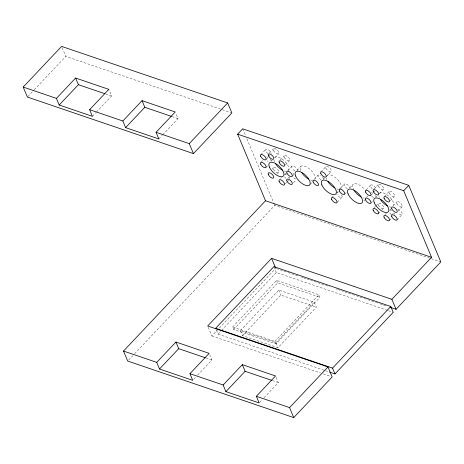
<?xml version="1.0" encoding="UTF-8"?>
<svg xmlns="http://www.w3.org/2000/svg" width="464" height="464" viewBox="0 0 464 464"><rect width="100%" height="100%" fill="white"/><g stroke="black" fill="none" stroke-linecap="round" stroke-linejoin="round"><path stroke-width="0.35" stroke-dasharray="2.32 1.74" d="M27.869 96.529L33.779 90.271M34.272 89.749L65.795 56.393L221.554 109.44M92.406 116.331L95.851 112.682M96.344 112.16L111.609 96.002L108.831 89.355M158.827 138.951L162.272 135.302M162.765 134.78L178.031 118.622L175.81 113.303M260.704 154.756L265.768 149.396M269.317 153.161L273.458 148.776M261.145 162.087L262.525 160.625M265.942 159.668L268.244 157.232M268.702 156.745L270.083 155.283M271.272 160.996L272.194 160.022M275.007 157.586L278.696 153.688M265.918 167.487L267.757 165.538M280.163 160.097L284.31 155.713M272.02 169.111L273.4 167.649M285.401 165.01L289.542 160.625M277.257 174.023L278.638 172.556M287.819 170.532L291.966 166.147M280.569 178.483L281.491 177.509M284.768 174.586L286.149 173.124M288.26 177.857L289.182 176.883M297.03 170.416L300.713 166.518M292.598 175.931L293.979 174.47M285.343 183.883L286.723 182.422M287.187 181.934L288.567 180.467M293.492 182.77L296.258 179.846M128.679 359.989L132.652 355.784M134.641 353.678L274.746 205.39L430.505 258.442M320.833 171.993L325.896 166.634M314.041 179.458L318.182 175.073M310.068 184.486L311.907 182.538M323.246 179.342L324.632 177.88M326.064 176.906L331.128 171.547M339.341 189.364L344.404 184.005M331.627 197.803L333.929 195.367M336.748 192.931L338.128 191.47M349.926 187.787L353.15 184.376M344.572 194.277L346.875 191.841M337.322 202.229L341.927 197.357M208.237 327.311L211.862 335.971L217.309 330.2M219.292 328.106L275.761 268.337M216.462 330.229L218.086 334.115L221.067 330.954M221.566 330.426L276.3 272.496L387.747 310.451M232.597 326.981L276.614 280.395L318.907 294.797L319.951 297.291L275.929 343.882L233.641 329.481L232.597 326.981L274.885 341.388L275.929 343.882M233.641 329.481L277.663 282.889L319.951 297.291M366.038 189.991L370.643 185.119M193.697 379.279L195.669 377.197M197.635 375.109L211.92 359.994L209.693 354.676M373.729 189.37L378.334 184.498M240.404 330.641L278.748 290.064L314.267 302.163L316.355 307.156L278.017 347.733L242.498 335.634L240.404 330.641L275.929 342.739L278.017 347.733M366.479 197.322L367.859 195.86M363.886 200.889L364.808 199.909M370.811 195.39L373.114 192.954M373.578 192.467L374.958 191.006M242.498 335.634L280.836 295.058L316.355 307.156M375.683 197.206L376.606 196.231M379.424 193.795L383.566 189.405M370.788 203.209L373.091 200.767M384.581 196.307L389.186 191.429M374.135 207.75L375.515 206.289M375.973 205.801L378.276 203.365M390.276 200.732L394.417 196.342M378.45 213.637L380.289 211.688M382.133 209.74L383.513 208.278M393.159 205.761L396.842 201.863M384.987 214.687L386.367 213.225M389.644 210.302L391.024 208.841M391.749 215.041L393.594 213.092M274.885 341.388L318.907 294.797M397.932 211.161L402.073 206.776M389.296 220.574L391.599 218.138M275.929 342.739L314.267 302.163M396.987 219.953L402.05 214.594M259.625 402.421L262.085 399.811M264.057 397.729L278.336 382.609L276.115 377.296M222.244 109.678L231.165 112.711M105.514 93.925L111.609 96.002M171.929 116.539L178.031 118.622M431.195 258.674L440.8 261.945M276.445 268.569L299.002 276.254M301.733 277.182L303.102 277.646M303.781 277.884L306.518 278.812M307.203 279.044L309.935 279.978M310.619 280.21L313.351 281.138M314.035 281.375L329.753 286.729M335.907 288.823L337.276 289.287M337.96 289.519L340.692 290.452M341.376 290.684L344.108 291.618M344.793 291.85L379.651 303.723M380.335 303.955L383.067 304.883M383.751 305.115L386.483 306.049M388.432 310.683L393.217 312.313M218.086 334.115L324.742 370.44M325.426 370.672L328.843 371.838M211.862 335.971L320.537 372.981M323.269 373.914L330.791 376.472M205.819 357.918L211.92 359.994M272.24 380.532L278.336 382.609M242.713 128.806L245.497 135.465M246.889 138.794L273.632 202.727M273.911 203.394L274.746 205.39M273.864 266.667L276.3 272.496M276.614 280.395L277.663 282.889M278.748 290.064L280.836 295.058M62.17 47.734L65.795 56.393M268.012 153.642A3.59 1.618 43.4 0 1 265.553 149.953A3.59 1.618 43.4 0 1 268.267 149.733A3.59 1.618 43.4 0 1 271.196 153.387M397.712 209.415A3.59 1.618 43.4 0 1 402.247 213.666A3.59 1.618 43.4 0 1 398.344 213.33M341.562 195.095A3.59 1.618 43.4 0 1 340.721 197.571A3.59 1.618 43.4 0 1 336.684 194.004M337.061 192.218A3.59 1.618 43.4 0 1 338.227 192.316M372.169 188.767A3.59 1.618 43.4 0 1 371.542 184.852A3.59 1.618 43.4 0 1 376.072 189.103M391.367 214.548A3.59 1.618 43.4 0 1 389.122 211.862M390.027 210.035A3.59 1.618 43.4 0 1 391.384 210.494M394 212.953A3.59 1.618 43.4 0 1 394.557 214.287M321.163 179.794A3.59 1.618 43.4 0 1 317.991 176.001A3.59 1.618 43.4 0 1 320.438 175.27M322.532 177.016A3.59 1.618 43.4 0 1 323.611 179.063M312.284 180.328A9.57 4.309 43.4 0 1 310.573 179.945M300.701 170.682A9.57 4.309 43.4 0 1 306.721 167.034A9.57 4.309 43.4 0 1 315.184 178.57M338.5 189.26A9.57 4.309 43.4 0 1 336.789 188.877M326.917 179.614A9.57 4.309 43.4 0 1 326.412 177.915M326.929 175.444A9.57 4.309 43.4 0 1 336.818 178.814A9.57 4.309 43.4 0 1 340.889 188.546M347.385 188.72A3.59 1.618 43.4 0 1 344.207 184.927A3.59 1.618 43.4 0 1 346.654 184.196A3.59 1.618 43.4 0 1 349.833 187.99M390.937 207.118A9.57 4.309 43.4 0 1 389.226 206.735M379.355 197.473A9.57 4.309 43.4 0 1 378.96 196.313M379.366 193.302A9.57 4.309 43.4 0 1 388.322 195.843A9.57 4.309 43.4 0 1 393.843 205.361M373.601 197.652A3.59 1.618 43.4 0 1 371.507 195.907M371.519 192.664A3.59 1.618 43.4 0 1 372.876 193.128M375.492 195.582A3.59 1.618 43.4 0 1 376.049 196.922M364.182 198.116A9.57 4.309 43.4 0 1 363.01 197.809M354.119 190.408A9.57 4.309 43.4 0 1 354.792 183.657A9.57 4.309 43.4 0 1 364.745 189.544M267.989 161.46A3.59 1.618 43.4 0 1 267.276 160.863M266.643 156.948A3.59 1.618 43.4 0 1 268.001 157.406M270.094 159.152A3.59 1.618 43.4 0 1 271.173 161.199M286.062 171.402A9.57 4.309 43.4 0 1 284.351 171.019M274.479 161.756A9.57 4.309 43.4 0 1 273.975 160.057M274.497 157.586A9.57 4.309 43.4 0 1 284.38 160.956A9.57 4.309 43.4 0 1 288.451 170.688M294.947 170.862A3.59 1.618 43.4 0 1 291.752 166.878A3.59 1.618 43.4 0 1 294.71 166.64A3.59 1.618 43.4 0 1 297.395 170.665M295.638 179A3.59 1.618 43.4 0 1 292.83 176.935M292.836 173.693A3.59 1.618 43.4 0 1 294.193 174.157M285.778 178.234A3.59 1.618 43.4 0 1 284.618 176.842M284.623 174.36A3.59 1.618 43.4 0 1 286.508 174.777M289.124 177.231A3.59 1.618 43.4 0 1 289.681 178.57M396.836 203.429A3.59 1.618 43.4 0 0 401.702 207.002A3.59 1.618 43.4 0 0 399.835 202.53A3.59 1.618 43.4 0 0 396.836 203.429M325.89 168.2A3.59 1.618 43.4 0 0 330.757 171.773A3.59 1.618 43.4 0 0 328.889 167.301A3.59 1.618 43.4 0 0 325.89 168.2M389.18 192.995A3.59 1.618 43.4 0 0 394.046 196.568A3.59 1.618 43.4 0 0 392.179 192.102A3.59 1.618 43.4 0 0 389.18 192.995M378.328 186.058A3.59 1.618 43.4 0 0 383.194 189.631A3.59 1.618 43.4 0 0 381.327 185.165A3.59 1.618 43.4 0 0 378.328 186.058M378.27 204.931A3.59 1.618 43.4 0 0 383.142 208.504A3.59 1.618 43.4 0 0 381.269 204.032A3.59 1.618 43.4 0 0 378.27 204.931M284.304 157.273A3.59 1.618 43.4 0 0 289.171 160.851A3.59 1.618 43.4 0 0 287.303 156.38A3.59 1.618 43.4 0 0 284.304 157.273M273.453 150.342A3.59 1.618 43.4 0 0 278.319 153.915A3.59 1.618 43.4 0 0 276.451 149.443A3.59 1.618 43.4 0 0 273.453 150.342M273.4 169.209A3.59 1.618 43.4 0 0 278.267 172.782A3.59 1.618 43.4 0 0 276.399 168.316A3.59 1.618 43.4 0 0 273.4 169.209"/><path stroke-width="0.7" d="M23.2 87.058L61.613 46.4L227.667 102.956L231.849 112.949L193.436 153.607L27.376 97.051L23.2 87.058L56.411 98.374L59.195 105.021L92.406 116.331L89.622 109.684L108.831 89.355L75.62 78.039L56.411 98.374M59.195 105.021L78.399 84.692L104.835 93.693M122.832 120.994L142.042 100.665L175.253 111.975L156.043 132.304L158.827 138.951L125.611 127.635L122.832 120.994L89.622 109.684M125.611 127.635L144.82 107.306L171.251 116.313M156.043 132.304L189.254 143.62L227.667 102.956M265.507 200.761L123.505 351.051L127.687 361.044L293.741 417.6L332.154 376.942L327.978 366.949L207.681 325.977L271.579 258.349L391.877 299.321L431.555 257.317L265.507 200.761L237.649 134.166L242.713 128.806L408.761 185.356L440.8 261.945L396.053 309.308L390.589 307.446M156.716 362.361L175.926 342.032L209.136 353.348L189.933 373.677L192.711 380.323L159.5 369.013L156.716 362.361L123.505 351.051M159.5 369.013L178.71 348.684L205.14 357.686M237.649 134.166L403.697 190.721L408.761 185.356M223.143 384.987L242.347 364.658L275.558 375.968L256.354 396.297L259.132 402.943L225.922 391.628L223.143 384.987L189.933 373.677M225.922 391.628L245.125 371.299L271.562 380.3M256.354 396.297L289.565 407.607L327.978 366.949M390.775 306.489L273.864 266.667L215.644 328.286L332.56 368.109L390.775 306.489L393.217 312.313L334.996 373.932L329.527 372.07M403.697 190.721L431.555 257.317M391.877 299.321L396.053 309.308M332.56 368.109L334.996 373.932M271.579 258.349L275.483 267.67M189.254 143.62L193.436 153.607M289.565 407.607L293.741 417.6M142.042 100.665L144.82 107.306M242.347 364.658L245.125 371.299M75.62 78.039L78.399 84.692M175.926 342.032L178.71 348.684M308.664 179.098A9.57 4.309 43.4 0 1 301.681 172.544M334.88 188.024A9.57 4.309 43.4 0 1 327.903 181.476M361.102 196.956A9.57 4.309 43.4 0 1 354.119 190.408M387.318 205.888A9.57 4.309 43.4 0 1 380.341 199.334M282.443 170.166A9.57 4.309 43.4 0 1 275.465 163.618M391.773 208.788A3.59 1.618 43.4 0 0 396.639 212.361A3.59 1.618 43.4 0 0 394.771 207.889A3.59 1.618 43.4 0 0 391.773 208.788M260.698 156.322A3.59 1.618 43.4 0 0 265.57 159.894A3.59 1.618 43.4 0 0 263.697 155.428A3.59 1.618 43.4 0 0 260.698 156.322M391.749 216.601A3.59 1.618 43.4 0 0 396.616 220.18A3.59 1.618 43.4 0 0 394.748 215.708A3.59 1.618 43.4 0 0 391.749 216.601M320.827 173.559A3.59 1.618 43.4 0 0 325.693 177.132A3.59 1.618 43.4 0 0 323.826 172.666A3.59 1.618 43.4 0 0 320.827 173.559M384.117 198.354A3.59 1.618 43.4 0 0 388.983 201.927A3.59 1.618 43.4 0 0 387.109 197.461A3.59 1.618 43.4 0 0 384.117 198.354M365.574 192.038A3.59 1.618 43.4 0 0 370.44 195.617A3.59 1.618 43.4 0 0 368.573 191.145A3.59 1.618 43.4 0 0 365.574 192.038M331.621 199.363A3.59 1.618 43.4 0 0 336.487 202.942A3.59 1.618 43.4 0 0 334.619 198.47A3.59 1.618 43.4 0 0 331.621 199.363M384.059 217.227A3.59 1.618 43.4 0 0 388.925 220.8A3.59 1.618 43.4 0 0 387.057 216.328A3.59 1.618 43.4 0 0 384.059 217.227M373.265 191.417A3.59 1.618 43.4 0 0 378.131 194.996A3.59 1.618 43.4 0 0 376.263 190.524A3.59 1.618 43.4 0 0 373.265 191.417M269.416 167.115A9.57 4.309 43.4 0 0 282.396 176.645A9.57 4.309 43.4 0 0 277.414 164.726A9.57 4.309 43.4 0 0 269.416 167.115M286.897 173.066A3.59 1.618 43.4 0 0 291.763 176.645A3.59 1.618 43.4 0 0 289.896 172.173A3.59 1.618 43.4 0 0 286.897 173.066M286.874 180.885A3.59 1.618 43.4 0 0 291.74 184.457A3.59 1.618 43.4 0 0 289.872 179.991A3.59 1.618 43.4 0 0 286.874 180.885M279.183 181.505A3.59 1.618 43.4 0 0 284.049 185.078A3.59 1.618 43.4 0 0 282.182 180.612A3.59 1.618 43.4 0 0 279.183 181.505M268.331 174.568A3.59 1.618 43.4 0 0 273.203 178.147A3.59 1.618 43.4 0 0 271.33 173.675A3.59 1.618 43.4 0 0 268.331 174.568M260.675 164.14A3.59 1.618 43.4 0 0 265.547 167.713A3.59 1.618 43.4 0 0 263.674 163.241A3.59 1.618 43.4 0 0 260.675 164.14M268.389 155.701A3.59 1.618 43.4 0 0 273.255 159.274A3.59 1.618 43.4 0 0 271.388 154.802A3.59 1.618 43.4 0 0 268.389 155.701M279.241 162.638A3.59 1.618 43.4 0 0 284.107 166.211A3.59 1.618 43.4 0 0 282.24 161.739A3.59 1.618 43.4 0 0 279.241 162.638M295.638 176.042A9.57 4.309 43.4 0 0 308.618 185.577A9.57 4.309 43.4 0 0 303.63 173.658A9.57 4.309 43.4 0 0 295.638 176.042M313.113 181.998A3.59 1.618 43.4 0 0 317.985 185.571A3.59 1.618 43.4 0 0 316.112 181.105A3.59 1.618 43.4 0 0 313.113 181.998M321.854 184.974A9.57 4.309 43.4 0 0 334.834 194.503A9.57 4.309 43.4 0 0 329.846 182.584A9.57 4.309 43.4 0 0 321.854 184.974M339.335 190.93A3.59 1.618 43.4 0 0 344.201 194.503A3.59 1.618 43.4 0 0 342.333 190.031A3.59 1.618 43.4 0 0 339.335 190.93M373.207 210.291A3.59 1.618 43.4 0 0 378.073 213.863A3.59 1.618 43.4 0 0 376.205 209.392A3.59 1.618 43.4 0 0 373.207 210.291M348.075 193.906A9.57 4.309 43.4 0 0 361.056 203.435A9.57 4.309 43.4 0 0 356.068 191.516A9.57 4.309 43.4 0 0 348.075 193.906M374.291 202.832A9.57 4.309 43.4 0 0 387.272 212.367A9.57 4.309 43.4 0 0 382.284 200.448A9.57 4.309 43.4 0 0 374.291 202.832M365.551 199.856A3.59 1.618 43.4 0 0 370.417 203.429A3.59 1.618 43.4 0 0 368.549 198.963A3.59 1.618 43.4 0 0 365.551 199.856"/></g></svg>
